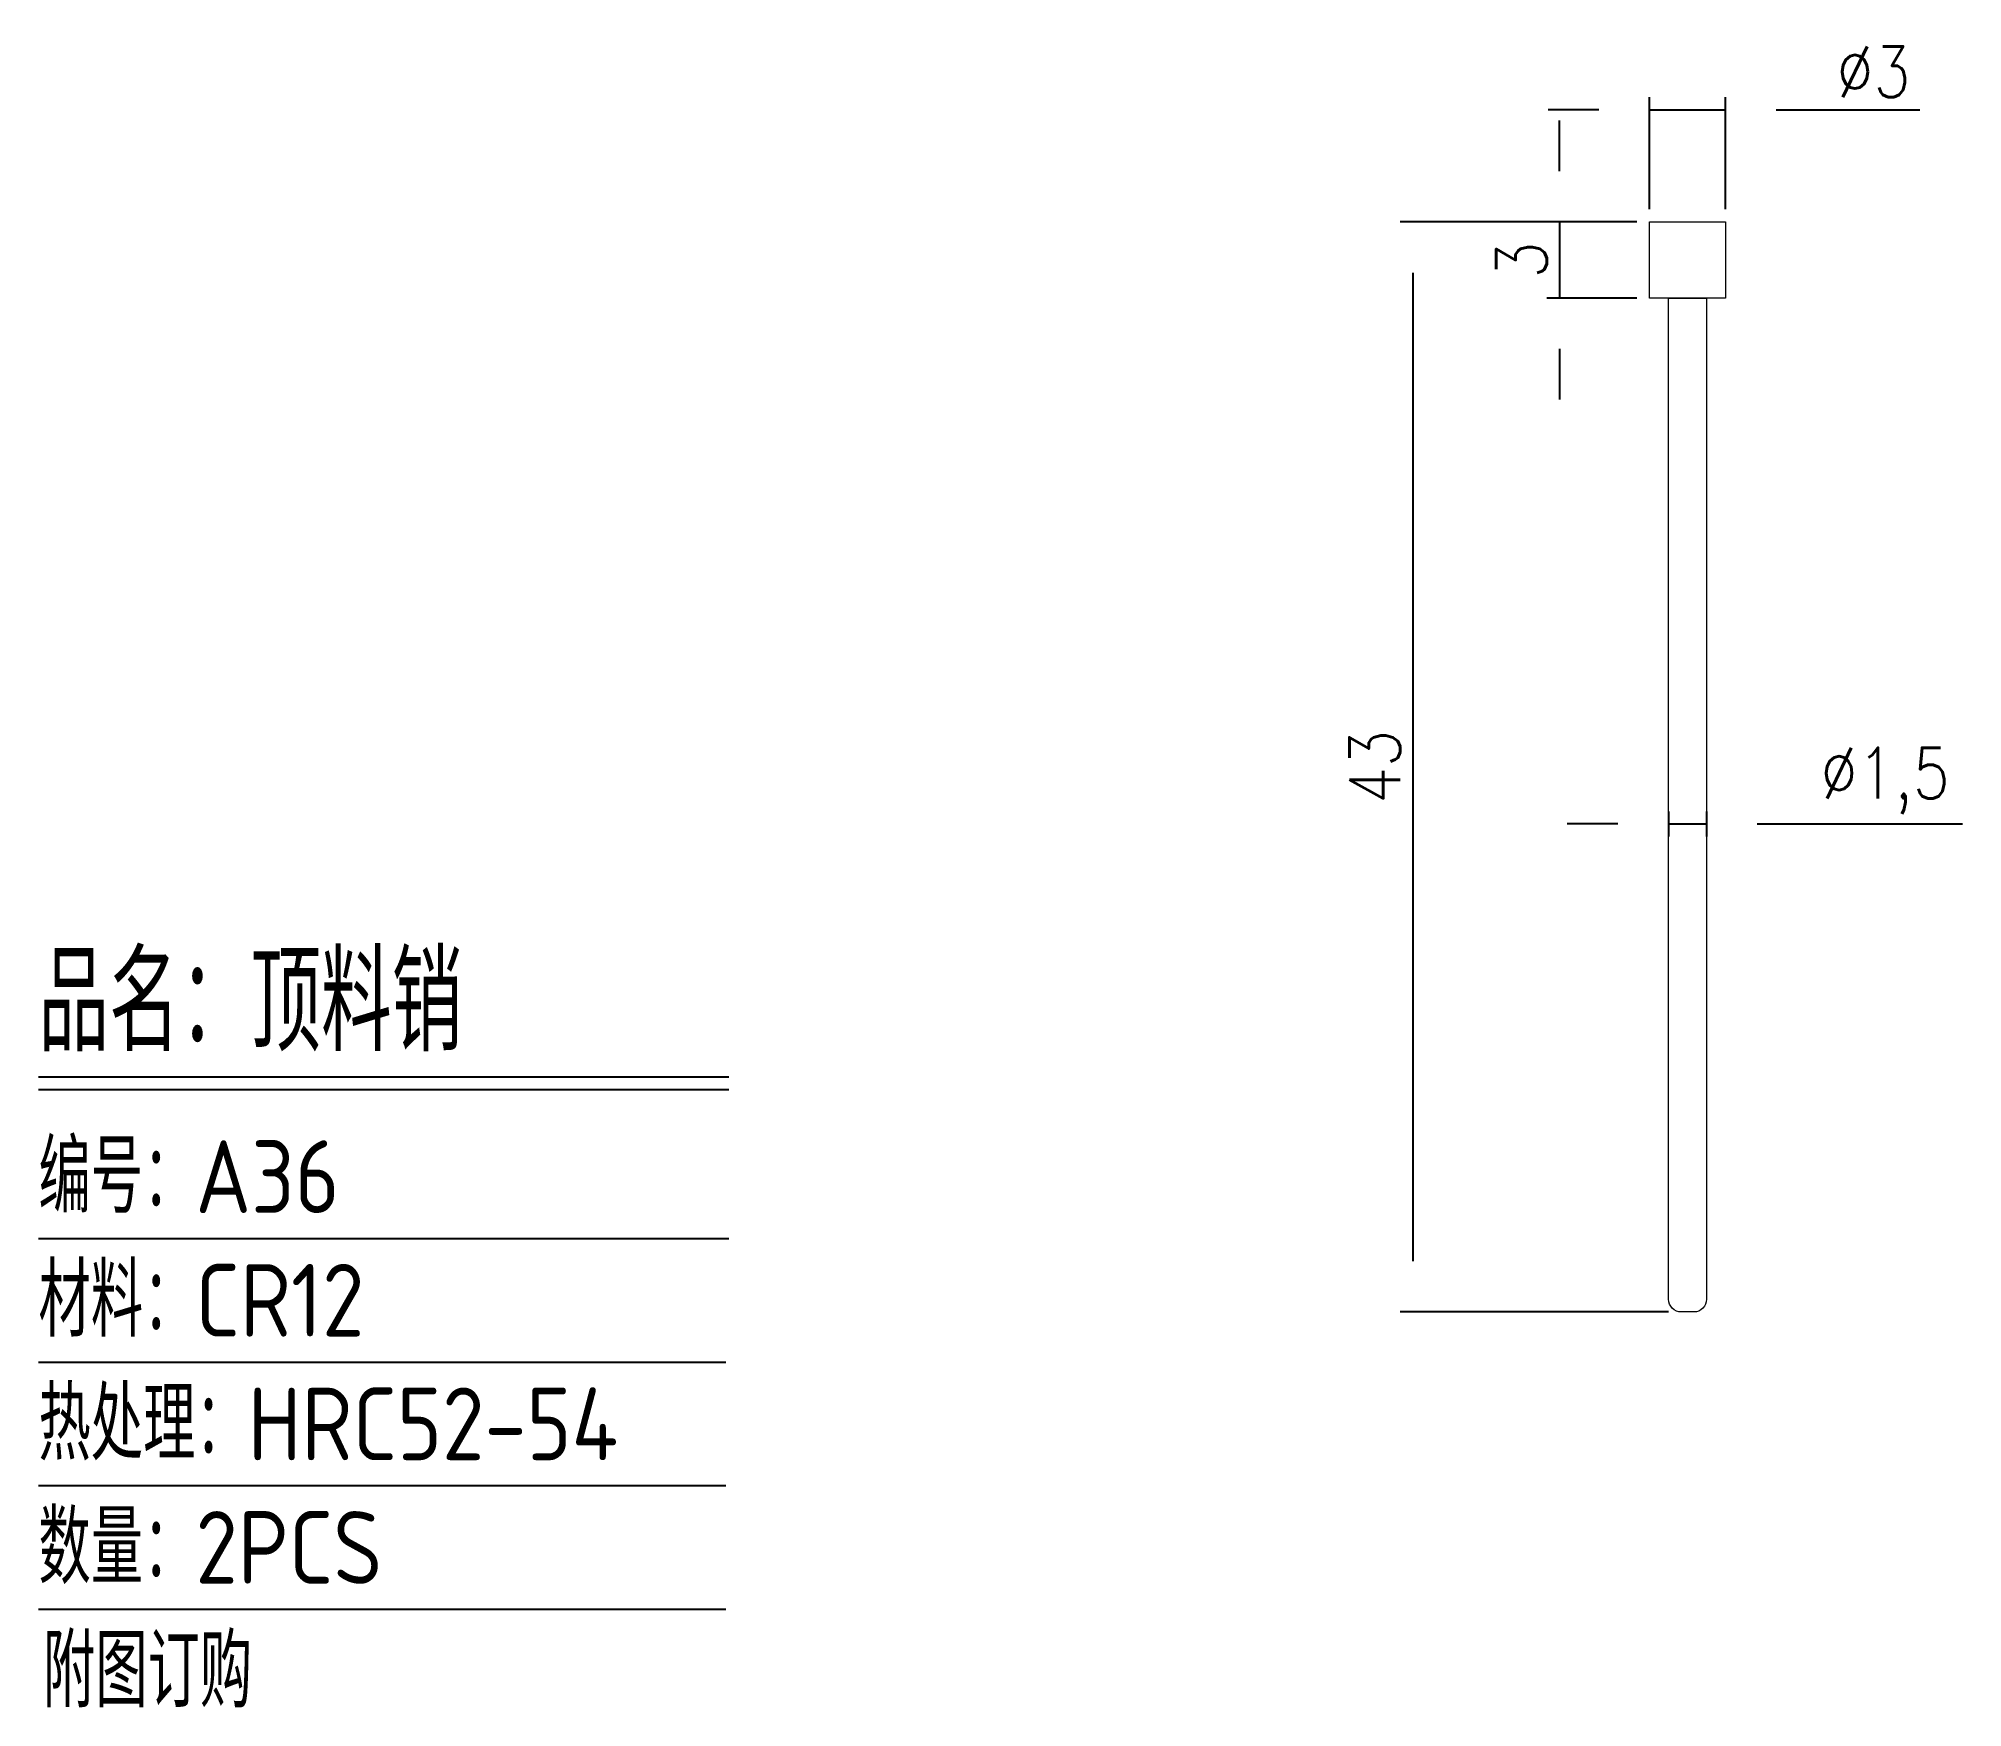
# Model space of a CAD drawing. Header units: millimetres. Extents: x 2966.6 to 3042.5, y -3405.4 to -3339.5.
import ezdxf

# ---------------------------------------------------------------- set-up
doc = ezdxf.new("R2010")
doc.units = ezdxf.units.MM
doc.layers.add('DIM', color=4, linetype='Continuous')
doc.layers.add('PUNCH', color=2, linetype='Continuous')
doc.styles.add('gbenor', font='gbenor.shx', dxfattribs={"bigfont": 'gbcbig.shx'})
doc.styles.get("Standard").update_dxf_attribs({"font": 'txt.shx', "width": 0.85, "bigfont": 'ctxt.shx'})
doc.dimstyles.new('T-2-WX', dxfattribs={"dimtxt": 2, "dimasz": 2, "dimexe": 0.5, "dimexo": 0.5, "dimgap": 0.5, "dimtad": 1, "dimtxsty": 'Standard', "dimblk": 'OPEN30', "dimcen": 0, "dimazin": 3, "dimtfac": 1, "dimtmove": 0, "dimatfit": 3, "dimldrblk": 'OPEN30', "dimlwd": -1, "dimlwe": -1})

# ---------------------------------------------------------------- blocks, each defined once
blk = doc.blocks.new('*D7579')
at = {"layer": 'Defpoints', "color": 0}
for p in [(3030.141, -3346.777), (3020.8, -3389.777), (3031.391, -3389.777)]:
    blk.add_point(p, dxfattribs=at)
at = {"layer": 'DIM', "color": 0}
for p, q in [((3029.641, -3346.777), (3020.3, -3346.777)), ((3020.8, -3348.777), (3020.8, -3387.777)), ((3030.891, -3389.777), (3020.3, -3389.777))]:
    blk.add_line(p, q, dxfattribs=at)
at = {"layer": 'DIM', "color": 0, "insert": (3019.3, -3368.277), "char_height": 2, "attachment_point": 5, "rotation": 90}
blk.add_mtext('43', dxfattribs=at)
blk = doc.blocks.new('_Open30')
blk = doc.blocks.new('*D7580')
at = {"layer": 'Defpoints', "color": 0}
for p in [(3030.141, -3346.777), (3026.594, -3349.777), (3030.141, -3349.777)]:
    blk.add_point(p, dxfattribs=at)
at = {"layer": 'DIM', "color": 0}
for p, q in [((3026.594, -3344.777), (3026.594, -3342.777)), ((3029.641, -3346.777), (3026.094, -3346.777)), ((3026.594, -3346.777), (3026.594, -3349.777)), ((3029.641, -3349.777), (3026.094, -3349.777)), ((3026.594, -3351.777), (3026.594, -3353.777))]:
    blk.add_line(p, q, dxfattribs=at)
at = {"layer": 'DIM', "color": 0, "insert": (3025.094, -3348.277), "char_height": 2, "attachment_point": 5, "rotation": 90}
blk.add_mtext('3', dxfattribs=at)
blk = doc.blocks.new('*D7581')
at = {"layer": 'Defpoints', "color": 0}
for p in [(3033.141, -3342.351), (3030.141, -3346.777), (3033.141, -3346.777)]:
    blk.add_point(p, dxfattribs=at)
at = {"layer": 'DIM', "color": 0}
for p, q in [((3030.141, -3346.277), (3030.141, -3341.851)), ((3033.141, -3346.277), (3033.141, -3341.851)), ((3028.141, -3342.351), (3026.141, -3342.351)), ((3030.141, -3342.351), (3033.141, -3342.351)), ((3035.141, -3342.351), (3040.813, -3342.351))]:
    blk.add_line(p, q, dxfattribs=at)
at = {"layer": 'DIM', "color": 0, "insert": (3038.977, -3340.851), "char_height": 2, "attachment_point": 5}
blk.add_mtext('%%c3', dxfattribs=at)
blk = doc.blocks.new('*D7582')
at = {"layer": 'Defpoints', "color": 0}
for p in [(3030.891, -3369.527), (3032.391, -3369.527), (3032.391, -3370.514)]:
    blk.add_point(p, dxfattribs=at)
at = {"layer": 'DIM', "color": 0}
for p, q in [((3030.891, -3370.027), (3030.891, -3371.014)), ((3032.391, -3370.027), (3032.391, -3371.014)), ((3028.891, -3370.514), (3026.891, -3370.514)), ((3030.891, -3370.514), (3032.391, -3370.514)), ((3034.391, -3370.514), (3042.491, -3370.514))]:
    blk.add_line(p, q, dxfattribs=at)
at = {"layer": 'DIM', "color": 0, "insert": (3039.441, -3368.824), "char_height": 2, "attachment_point": 5}
blk.add_mtext('%%c1,5', dxfattribs=at)

msp = doc.modelspace()

# ---------------------------------------------------------------- linework, layer by layer
at = {"layer": 'DIM', "color": 4, "linetype": 'Continuous', "lineweight": 25}
for p, q in [((2966.568, -3380.495), (2993.804, -3380.495)), ((2966.568, -3380.997), (2993.804, -3380.997)), ((2966.568, -3386.877), (2993.804, -3386.877)), ((2966.568, -3391.753), (2993.686, -3391.753)), ((2966.568, -3396.629), (2993.686, -3396.629)), ((2966.568, -3401.505), (2993.686, -3401.505))]:
    msp.add_line(p, q, dxfattribs=at)
at = {"layer": 'PUNCH', "color": 3, "linetype": 'Continuous', "lineweight": 15}
msp.add_lwpolyline([(3030.141, -3349.777), (3030.141, -3346.777), (3033.141, -3346.777), (3033.141, -3349.777)], close=True, dxfattribs=at)
msp.add_lwpolyline([(3030.891, -3389.277), (3030.891, -3349.777), (3032.391, -3349.777), (3032.391, -3389.277, -0.414214), (3031.891, -3389.777), (3031.391, -3389.777, -0.414214)], format="xyb", close=True, dxfattribs=at)

# ---------------------------------------------------------------- texts
at = {"layer": 'DIM', "color": 3, "linetype": 'Continuous', "lineweight": 25, "style": 'gbenor'}
for s, height, p in [('品名：顶料销', 3.8721, (2966.568, -3379.491)), ('编号：A36', 2.8682, (2966.568, -3385.873)), ('材料：CR12', 2.8682, (2966.568, -3390.749)), ('热处理：HRC52-54', 2.86825, (2966.568, -3395.625)), ('数量：2PCS', 2.8682, (2966.568, -3400.501)), ('附图订购', 2.8682, (2966.743, -3405.377))]:
    msp.add_text(s, height=height, dxfattribs=at).set_placement(p)

# ---------------------------------------------------------------- dimensions: what is measured, and where the dimension line sits
at = {"layer": 'DIM'}
for base, p1, p2, picture, middle in [((3033.141, -3342.351), (3030.141, -3346.777), (3033.141, -3346.777), '*D7581', (3038.977, -3340.851)), ((3032.391, -3370.514), (3030.891, -3369.527), (3032.391, -3369.527), '*D7582', (3039.441, -3368.824))]:
    dim = msp.add_linear_dim(base=base, p1=p1, p2=p2, text='%%c<>', dimstyle='T-2-WX', dxfattribs=at)
    dim.commit()
    dim.dimension.update_dxf_attribs({"geometry": picture, "text_midpoint": middle})
for base, p2, picture, middle in [((3026.594, -3349.777), (3030.141, -3349.777), '*D7580', (3025.094, -3348.277)), ((3020.8, -3389.777), (3031.391, -3389.777), '*D7579', (3019.3, -3368.277))]:
    dim = msp.add_linear_dim(base=base, p1=(3030.141, -3346.777), p2=p2, angle=90, dimstyle='T-2-WX', dxfattribs=at)
    dim.commit()
    dim.dimension.update_dxf_attribs({"geometry": picture, "text_midpoint": middle})

doc.saveas('drawing.dxf')
